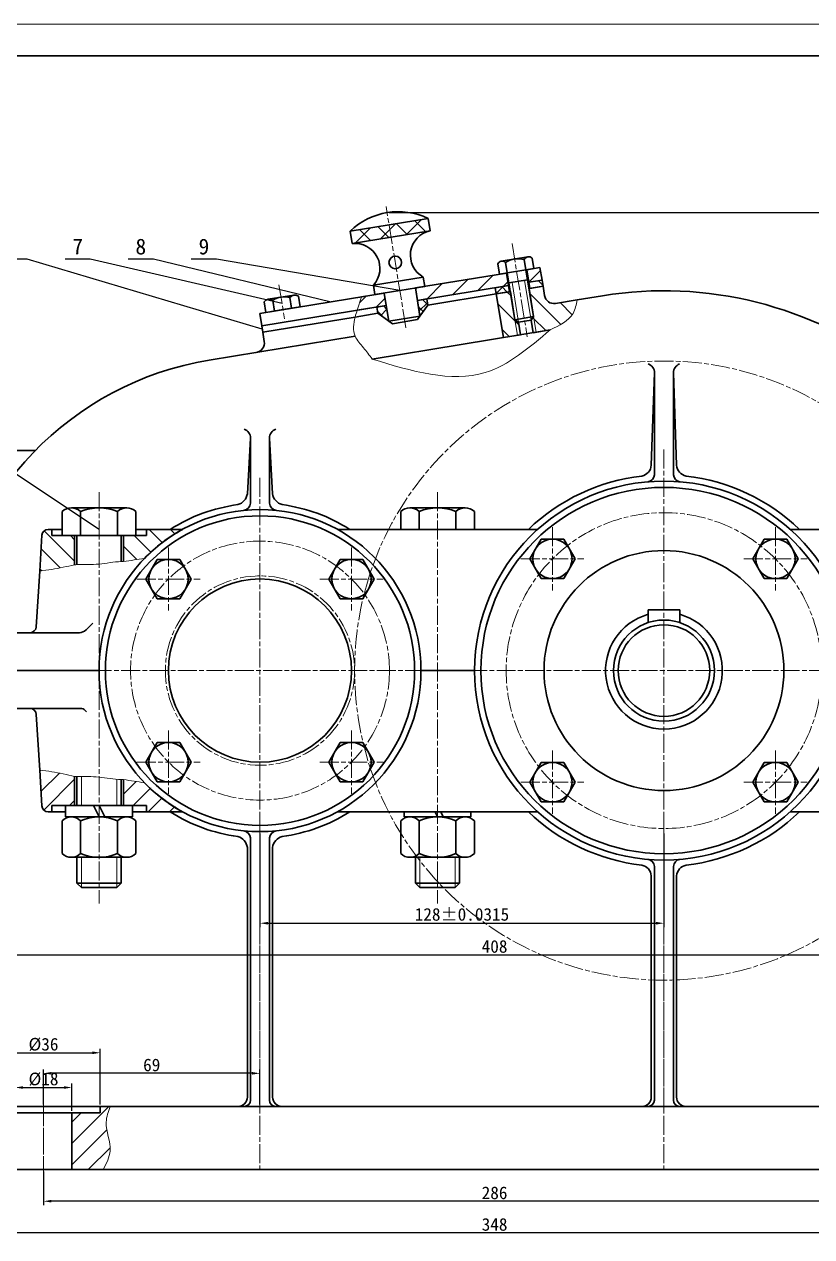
# Model space of a CAD drawing. Header units: millimetres. Extents: x 0 to 1189, y 0 to 841.
# Drawn here: x 215.6 to 465.1, y 457.1 to 841 of the extents above; entities that cross this region are included whole.
import ezdxf
from ezdxf import colors
from ezdxf.entities.mleader import LeaderData, LeaderLine
from ezdxf.enums import TextEntityAlignment as Align
from ezdxf.math import Vec2, Vec3

# ---------------------------------------------------------------- set-up
doc = ezdxf.new("R2010")
doc.units = ezdxf.units.MM
doc.header["$LTSCALE"] = 0.25
doc.linetypes.add('ACAD_ISO08W100', pattern=[36, 24, -3, 6, -3])
for name, color, linetype, lineweight in [('中心线', 7, 'ACAD_ISO08W100', 15), ('剖面线', 5, 'Continuous', 15), ('尺寸', 3, 'Continuous', 15), ('文字', 7, 'Continuous', 15), ('标注', 7, 'Continuous', 15), ('粗实线', 7, 'Continuous', 30), ('细实线', 7, 'Continuous', 15)]:
    doc.layers.add(name, color=color, linetype=linetype, lineweight=lineweight)
doc.styles.add('Songti', font='')
doc.styles.get("Standard").update_dxf_attribs({"font": ''})
doc.styles.get('Songti').set_extended_font_data('SimSun')
doc.styles.get('Standard').set_extended_font_data('SimSun')
doc.dimstyles.new('Songti', dxfattribs={"dimtxt": 2.5, "dimasz": 2.5, "dimexe": 1.25, "dimexo": 0.625, "dimtad": 1, "dimdec": 3, "dimdsep": 46, "dimtxsty": 'Songti', "dimcen": 2.5, "dimadec": 0, "dimazin": 0, "dimtfac": 1, "dimtdec": 3, "dimtmove": 0, "dimatfit": 3, "dimfxl": 1, "dimarcsym": 0})

# ---------------------------------------------------------------- blocks, each defined once
blk = doc.blocks.new('*D1172')
at = {"layer": 'Defpoints', "color": 0, "transparency": 16777216}
for p in [(230.67, 504.33), (212.67, 496.33), (230.67, 496.33)]:
    blk.add_point(p, dxfattribs=at)
at = {"layer": '尺寸', "color": 0, "lineweight": -2, "transparency": 16777216}
for p, q in [((212.67, 496.96), (212.67, 505.58)), ((215.17, 504.33), (228.17, 504.33)), ((230.67, 496.96), (230.67, 505.58))]:
    blk.add_line(p, q, dxfattribs=at)
at = {"layer": '尺寸', "color": 0, "transparency": 16777216}
for points in [[(215.17, 504.75), (215.17, 503.92), (212.67, 504.33)], [(228.17, 504.75), (228.17, 503.92), (230.67, 504.33)]]:
    blk.add_solid(points, dxfattribs=at)
at = {"layer": '尺寸', "color": 0, "transparency": 16777216, "insert": (221.67, 506.96), "char_height": 4, "attachment_point": 5, "style": 'Songti'}
blk.add_mtext('%%c18', dxfattribs=at)
blk = doc.blocks.new('*D1173')
at = {"layer": 'Defpoints', "color": 0, "transparency": 16777216}
for p in [(239.67, 515.33), (203.67, 498.33), (239.67, 498.33)]:
    blk.add_point(p, dxfattribs=at)
at = {"layer": '尺寸', "color": 0, "lineweight": -2, "transparency": 16777216}
for p, q in [((203.67, 498.96), (203.67, 516.58)), ((206.17, 515.33), (237.17, 515.33)), ((239.67, 498.96), (239.67, 516.58))]:
    blk.add_line(p, q, dxfattribs=at)
at = {"layer": '尺寸', "color": 0, "transparency": 16777216}
for points in [[(206.17, 515.75), (206.17, 514.92), (203.67, 515.33)], [(237.17, 515.75), (237.17, 514.92), (239.67, 515.33)]]:
    blk.add_solid(points, dxfattribs=at)
at = {"layer": '尺寸', "color": 0, "transparency": 16777216, "insert": (221.67, 517.96), "char_height": 4, "attachment_point": 5, "style": 'Songti'}
blk.add_mtext('%%c36', dxfattribs=at)
blk = doc.blocks.new('*D1174')
at = {"layer": 'Defpoints', "color": 0, "transparency": 16777216}
for p in [(221.67, 508.83), (221.67, 498.33), (290.27, 498.33)]:
    blk.add_point(p, dxfattribs=at)
at = {"layer": '尺寸', "color": 0, "lineweight": -2, "transparency": 16777216}
for p, q in [((221.67, 498.96), (221.67, 510.08)), ((287.77, 508.83), (224.17, 508.83)), ((290.27, 498.96), (290.27, 510.08))]:
    blk.add_line(p, q, dxfattribs=at)
at = {"layer": '尺寸', "color": 0, "transparency": 16777216}
for points in [[(224.17, 509.25), (224.17, 508.42), (221.67, 508.83)], [(287.77, 509.25), (287.77, 508.42), (290.27, 508.83)]]:
    blk.add_solid(points, dxfattribs=at)
at = {"layer": '尺寸', "color": 0, "transparency": 16777216, "insert": (255.97, 511.46), "char_height": 4, "attachment_point": 5, "style": 'Songti'}
blk.add_mtext('69', dxfattribs=at)
blk = doc.blocks.new('*D1175')
at = {"layer": 'Defpoints', "color": 0, "transparency": 16777216}
for p in [(330.55, 781.36), (330.55, 478.33), (603.54, 478.33)]:
    blk.add_point(p, dxfattribs=at)
at = {"layer": '尺寸', "color": 0, "lineweight": -2, "transparency": 16777216}
for p, q in [((331.17, 781.36), (604.79, 781.36)), ((603.54, 778.86), (603.54, 480.83)), ((331.17, 478.33), (604.79, 478.33))]:
    blk.add_line(p, q, dxfattribs=at)
at = {"layer": '尺寸', "color": 0, "transparency": 16777216}
for points in [[(603.12, 778.86), (603.96, 778.86), (603.54, 781.36)], [(603.12, 480.83), (603.96, 480.83), (603.54, 478.33)]]:
    blk.add_solid(points, dxfattribs=at)
at = {"layer": '尺寸', "color": 0, "transparency": 16777216, "insert": (600.92, 629.85), "char_height": 4, "attachment_point": 5, "rotation": 90, "style": 'Songti'}
blk.add_mtext('303', dxfattribs=at)
blk = doc.blocks.new('*D1176')
at = {"layer": 'Defpoints', "color": 0, "transparency": 16777216}
for p in [(290.27, 585.35), (418.27, 585.35), (418.27, 556.35)]:
    blk.add_point(p, dxfattribs=at)
at = {"layer": '尺寸', "color": 0, "lineweight": -2, "transparency": 16777216}
for p, q in [((290.27, 584.73), (290.27, 555.1)), ((418.27, 584.73), (418.27, 555.1)), ((292.77, 556.35), (415.77, 556.35))]:
    blk.add_line(p, q, dxfattribs=at)
at = {"layer": '尺寸', "color": 0, "transparency": 16777216}
for points in [[(292.77, 556.77), (292.77, 555.94), (290.27, 556.35)], [(415.77, 556.77), (415.77, 555.94), (418.27, 556.35)]]:
    blk.add_solid(points, dxfattribs=at)
at = {"layer": '尺寸', "color": 0, "transparency": 16777216, "insert": (354.27, 559.13), "char_height": 4, "attachment_point": 5, "style": 'Songti'}
blk.add_mtext('128±0.0315', dxfattribs=at)
blk = doc.blocks.new('*D1177')
at = {"layer": 'Defpoints', "color": 0, "transparency": 16777216}
for p in [(221.67, 478.33), (507.54, 478.33), (221.67, 468.33)]:
    blk.add_point(p, dxfattribs=at)
at = {"layer": '尺寸', "color": 0, "lineweight": -2, "transparency": 16777216}
for p, q in [((221.67, 477.71), (221.67, 467.08)), ((507.54, 477.71), (507.54, 467.08)), ((505.04, 468.33), (224.17, 468.33))]:
    blk.add_line(p, q, dxfattribs=at)
at = {"layer": '尺寸', "color": 0, "transparency": 16777216}
for points in [[(224.17, 468.75), (224.17, 467.92), (221.67, 468.33)], [(505.04, 468.75), (505.04, 467.92), (507.54, 468.33)]]:
    blk.add_solid(points, dxfattribs=at)
at = {"layer": '尺寸', "color": 0, "transparency": 16777216, "insert": (364.6, 470.96), "char_height": 4, "attachment_point": 5, "style": 'Songti'}
blk.add_mtext('286', dxfattribs=at)
blk = doc.blocks.new('*D1178')
at = {"layer": 'Defpoints', "color": 0, "transparency": 16777216}
for p in [(160.67, 636.35), (568.54, 636.35), (568.54, 546.35)]:
    blk.add_point(p, dxfattribs=at)
at = {"layer": '尺寸', "color": 0, "lineweight": -2, "transparency": 16777216}
for p, q in [((160.67, 635.73), (160.67, 545.1)), ((568.54, 635.73), (568.54, 545.1)), ((163.17, 546.35), (566.04, 546.35))]:
    blk.add_line(p, q, dxfattribs=at)
at = {"layer": '尺寸', "color": 0, "transparency": 16777216}
for points in [[(163.17, 546.77), (163.17, 545.94), (160.67, 546.35)], [(566.04, 546.77), (566.04, 545.94), (568.54, 546.35)]]:
    blk.add_solid(points, dxfattribs=at)
at = {"layer": '尺寸', "color": 0, "transparency": 16777216, "insert": (364.6, 548.98), "char_height": 4, "attachment_point": 5, "style": 'Songti'}
blk.add_mtext('408', dxfattribs=at)
blk = doc.blocks.new('*D1179')
at = {"layer": 'Defpoints', "color": 0, "transparency": 16777216}
for p in [(190.67, 478.33), (538.54, 478.33), (190.67, 458.33)]:
    blk.add_point(p, dxfattribs=at)
at = {"layer": '尺寸', "color": 0, "lineweight": -2, "transparency": 16777216}
for p, q in [((190.67, 477.71), (190.67, 457.08)), ((538.54, 477.71), (538.54, 457.08)), ((536.04, 458.33), (193.17, 458.33))]:
    blk.add_line(p, q, dxfattribs=at)
at = {"layer": '尺寸', "color": 0, "transparency": 16777216}
for points in [[(193.17, 458.75), (193.17, 457.92), (190.67, 458.33)], [(536.04, 458.75), (536.04, 457.92), (538.54, 458.33)]]:
    blk.add_solid(points, dxfattribs=at)
at = {"layer": '尺寸', "color": 0, "transparency": 16777216, "insert": (364.6, 460.96), "char_height": 4, "attachment_point": 5, "style": 'Songti'}
blk.add_mtext('348', dxfattribs=at)
blk = doc.blocks.new('_None')

msp = doc.modelspace()

# ---------------------------------------------------------------- hatches: boundary and pattern name
at = {"layer": '剖面线'}
h = msp.add_hatch(dxfattribs=at)
h.set_pattern_fill('ANSI37', color=256, scale=1.5, angle=90, style=0)
h.paths.add_polyline_path([(318.84, 775.5), (343.51, 779.54), (344.16, 775.59), (319.49, 771.55)], flags=16)
h = msp.add_hatch(dxfattribs=at)
h.set_pattern_fill('ANSI31', color=256, scale=1.5, style=0)
h.paths.add_polyline_path([(339.52, 757.5), (368.34, 762.21), (368.98, 758.26), (340.16, 753.55)], flags=16)
h = msp.add_hatch(dxfattribs=at)
h.set_pattern_fill('ANSI31', color=256, scale=1.5, style=0)
h.paths.add_polyline_path([(374.85, 763.28), (378.99, 763.96), (379.64, 760.01), (375.49, 759.33)], flags=16)
h = msp.add_hatch(dxfattribs=at)
h.set_pattern_fill('ANSI37', color=256, scale=1.5, angle=90, style=0)
h.paths.add_polyline_path([(364.84, 757.59), (368.98, 758.26), (369.3, 756.29), (365.16, 755.61)], flags=16)
h = msp.add_hatch(dxfattribs=at)
h.set_pattern_fill('ANSI31', color=256, scale=1.5, angle=90, style=0)
h.paths.add_polyline_path([(365.16, 755.61), (369.6, 756.34), (371.05, 747.46), (372.2, 746.63), (372.85, 742.68), (367.42, 741.8)], flags=16)
h = msp.add_hatch(dxfattribs=at)
h.set_pattern_fill('ANSI37', color=256, scale=1.5, angle=90, style=0)
h.paths.add_polyline_path([(375.49, 759.33), (379.64, 760.01), (379.96, 758.03), (375.82, 757.36)], flags=16)
h = msp.add_hatch(dxfattribs=at)
h.set_pattern_fill('ANSI31', color=256, scale=1.5, angle=90, style=0)
edge = h.paths.add_edge_path(flags=16)
edge.add_line((375.52, 757.31), (379.96, 758.03))
edge.add_line((379.96, 758.03), (380.45, 755.07))
edge.add_arc((383.41, 755.56), 3, 189.2912, 279.2912)
edge.add_line((383.89, 752.6), (390.8, 753.73))
edge.add_spline(control_points=[(390.8, 753.73), (390.48, 752.21), (389.54, 747.67), (385.15, 745.6), (382.22, 744.22)], knot_values=[0, 0, 0, 0, 4.472136, 13.416408, 13.416408, 13.416408, 13.416408], degree=3, periodic=0)
edge.add_line((382.22, 744.22), (376.79, 743.33))
edge.add_line((376.79, 743.33), (376.15, 747.28))
edge.add_line((376.15, 747.28), (376.97, 748.43))
edge.add_line((376.97, 748.43), (375.52, 757.31))
h = msp.add_hatch(dxfattribs=at)
h.set_pattern_fill('ANSI31', color=256, scale=1.5, style=0)
h.paths.add_polyline_path([(329.65, 755.88), (330.3, 751.94), (321.1, 750.43), (322.43, 754.7)], flags=16)
h = msp.add_hatch(dxfattribs=at)
h.set_pattern_fill('ANSI37', color=256, scale=0.8, style=0)
h.paths.add_polyline_path([(340.16, 753.55), (343.12, 754.03), (343.45, 752.06), (340.97, 748.62)], flags=16)
h = msp.add_hatch(dxfattribs=at)
h.set_pattern_fill('ANSI37', color=256, scale=0.8, style=0)
h.paths.add_polyline_path([(330.3, 751.94), (327.33, 751.45), (327.66, 749.48), (331.1, 747)], flags=16)
h = msp.add_hatch(dxfattribs=at)
h.set_pattern_fill('ANSI31', color=256, scale=1.5, angle=90, style=0)
edge = h.paths.add_edge_path(flags=16)
edge.add_arc((223.15, 679.07), 2, 90, 176.5023)
edge.add_line((221.16, 679.2), (220.46, 667.88))
edge.add_spline(control_points=[(220.46, 667.88), (221.74, 668.03), (225.46, 668.47), (229.11, 669.32), (231.52, 669.88)], knot_values=[0, 0, 0, 0, 3.839324, 11.24287, 11.24287, 11.24287, 11.24287], degree=3, periodic=0)
edge.add_line((231.52, 669.88), (231.52, 679.07))
edge.add_line((231.52, 679.07), (224.27, 679.07))
edge.add_line((224.27, 679.07), (224.27, 681.07))
edge.add_line((224.27, 681.07), (223.15, 681.07))
h = msp.add_hatch(dxfattribs=at)
h.set_pattern_fill('ANSI31', color=256, scale=1.5, angle=90, style=0)
edge = h.paths.add_edge_path(flags=16)
edge.add_line((247.02, 670.88), (247.02, 679.07))
edge.add_line((247.02, 679.07), (254.27, 679.07))
edge.add_line((254.27, 679.07), (254.27, 681.07))
edge.add_line((254.27, 681.07), (265.76, 681.07))
edge.add_arc((290.27, 636.35), 51, 118.7306, 135.8486)
edge.add_spline(control_points=[(253.68, 671.88), (251.46, 671.54), (249.24, 671.21), (247.02, 670.88)], knot_values=[0, 0, 0, 0, 6.732105, 6.732105, 6.732105, 6.732105], degree=3, periodic=0)
h = msp.add_hatch(dxfattribs=at)
h.set_pattern_fill('ANSI31', color=256, scale=1.5, style=0)
edge = h.paths.add_edge_path(flags=16)
edge.add_arc((223.15, 593.63), 2, 183.4977, 270)
edge.add_line((223.15, 591.63), (224.27, 591.63))
edge.add_line((224.27, 591.63), (224.27, 593.63))
edge.add_line((224.27, 593.63), (231.52, 593.63))
edge.add_line((231.52, 593.63), (231.52, 602.83))
edge.add_spline(control_points=[(231.52, 602.83), (229.11, 603.39), (225.46, 604.24), (221.74, 604.68), (220.46, 604.83)], knot_values=[0, 0, 0, 0, 7.403546, 11.24287, 11.24287, 11.24287, 11.24287], degree=3, periodic=0)
edge.add_line((220.46, 604.83), (221.16, 593.51))
h = msp.add_hatch(dxfattribs=at)
h.set_pattern_fill('ANSI31', color=256, scale=1.5, style=0)
edge = h.paths.add_edge_path(flags=16)
edge.add_line((247.02, 601.83), (247.02, 593.63))
edge.add_line((247.02, 593.63), (254.27, 593.63))
edge.add_line((254.27, 593.63), (254.27, 591.63))
edge.add_line((254.27, 591.63), (265.76, 591.63))
edge.add_arc((290.27, 636.35), 51, 224.1514, 241.2694, ccw=False)
edge.add_spline(control_points=[(253.68, 600.83), (251.46, 601.16), (249.24, 601.5), (247.02, 601.83)], knot_values=[0, 0, 0, 0, 6.732105, 6.732105, 6.732105, 6.732105], degree=3, periodic=0)
h = msp.add_hatch(dxfattribs=at)
h.set_pattern_fill('ANSI31', color=256, scale=1.5, style=0)
edge = h.paths.add_edge_path(flags=16)
edge.add_line((239.67, 498.33), (239.67, 496.33))
edge.add_line((239.67, 496.33), (230.67, 496.33))
edge.add_line((230.67, 496.33), (230.67, 478.33))
edge.add_line((230.67, 478.33), (240.6, 478.33))
edge.add_spline(control_points=[(240.6, 478.33), (241.62, 480.31), (244.09, 485.08), (240.55, 492.11), (242.19, 496.68), (242.78, 498.33)], knot_values=[0, 0, 0, 0, 6.384691, 15.470707, 20.623927, 20.623927, 20.623927, 20.623927], degree=3, periodic=0)
edge.add_line((242.78, 498.33), (239.67, 498.33))

# ---------------------------------------------------------------- linework, layer by layer
at = {"layer": '中心线'}
for p, q in [((336.52, 744.85), (330.22, 783.34)), ((370.14, 771.63), (374.98, 742.02)), ((296.28, 758.53), (298.06, 747.68)), ((418.27, 706.35), (418.27, 566.35)), ((290.27, 697.35), (290.27, 575.35)), ((239.27, 692.87), (239.27, 562.63)), ((346.53, 692.87), (346.53, 562.63)), ((382.92, 681.71), (382.92, 661.71)), ((453.63, 681.71), (453.63, 661.71)), ((261.28, 675.34), (261.28, 655.34)), ((319.26, 675.34), (319.26, 655.34)), ((372.92, 671.71), (392.92, 671.71)), ((443.63, 671.71), (463.63, 671.71)), ((251.28, 665.34), (271.28, 665.34)), ((309.26, 665.34), (329.26, 665.34)), ((351.27, 636.35), (229.27, 636.35)), ((488.27, 636.35), (348.27, 636.35)), ((261.28, 617.36), (261.28, 597.36)), ((319.26, 617.36), (319.26, 597.36)), ((382.92, 611), (382.92, 591)), ((453.63, 611), (453.63, 591)), ((251.28, 607.36), (271.28, 607.36)), ((309.26, 607.36), (329.26, 607.36)), ((372.92, 601), (392.92, 601)), ((443.63, 601), (463.63, 601)), ((290.27, 591.63), (290.27, 496.33)), ((418.27, 591.63), (418.27, 496.33)), ((290.27, 585.35), (290.27, 478.33)), ((418.27, 576.35), (418.27, 478.33)), ((221.67, 474.33), (221.67, 502.33)), ((221.67, 500.33), (221.67, 476.33))]:
    msp.add_line(p, q, dxfattribs=at)
for centre, radius in [((418.27, 636.35), 98.02), ((418.27, 636.35), 50), ((290.27, 636.35), 41), ((290.27, 636.35), 29.98)]:
    msp.add_circle(centre, radius, dxfattribs=at)
at = {"layer": '文字'}
msp.add_line((1189, 841), (0, 841), dxfattribs=at)
at = {"layer": '粗实线'}
for p, q in [((1179, 831), (25, 831)), ((318.84, 775.5), (343.51, 779.54)), ((343.51, 779.54), (344.16, 775.59)), ((344.16, 775.59), (319.49, 771.55)), ((319.49, 771.55), (318.84, 775.5)), ((365.61, 765.11), (366.14, 761.85)), ((375.15, 767.38), (366.74, 766)), ((368.1, 765.52), (368.63, 762.26)), ((374.02, 766.49), (374.55, 763.23)), ((376.51, 766.89), (377.04, 763.64)), ((326.2, 758.36), (341.99, 760.94)), ((339.52, 757.5), (368.34, 762.21)), ((341.99, 760.94), (342.48, 757.98)), ((377.04, 763.64), (366.14, 761.85)), ((368.34, 762.21), (368.98, 758.26)), ((368.63, 762.26), (371.05, 747.46)), ((374.55, 763.23), (376.97, 748.43)), ((374.85, 763.28), (378.99, 763.96)), ((375.49, 759.33), (374.85, 763.28)), ((378.99, 763.96), (379.64, 760.01)), ((326.69, 755.4), (326.2, 758.36)), ((342.48, 757.98), (326.69, 755.4)), ((340.16, 753.55), (339.52, 757.5)), ((340.97, 748.62), (339.52, 757.5)), ((368.98, 758.26), (340.16, 753.55)), ((364.84, 757.59), (368.98, 758.26)), ((365.16, 755.61), (364.84, 757.59)), ((365.16, 755.61), (369.6, 756.34)), ((368.98, 758.26), (369.28, 758.31)), ((368.98, 758.26), (369.3, 756.29)), ((369.15, 759.1), (375.07, 760.07)), ((369.6, 756.34), (371.05, 747.46)), ((375.49, 759.33), (375.2, 759.28)), ((379.64, 760.01), (375.49, 759.33)), ((375.49, 759.33), (379.64, 760.01)), ((375.82, 757.36), (375.49, 759.33)), ((375.52, 757.31), (379.96, 758.03)), ((375.52, 757.31), (376.97, 748.43)), ((379.96, 758.03), (375.82, 757.36)), ((379.64, 760.01), (379.96, 758.03)), ((379.96, 758.03), (380.45, 755.07)), ((290.17, 749.43), (329.65, 755.88)), ((292.12, 749.74), (291.57, 753.13)), ((292.84, 753.91), (301.02, 755.25)), ((294.85, 750.19), (294.3, 753.57)), ((300.3, 751.08), (299.75, 754.47)), ((303.03, 751.53), (302.48, 754.91)), ((322.43, 754.7), (329.65, 755.88)), ((329.65, 755.88), (330.3, 751.94)), ((329.65, 755.88), (330.3, 751.94)), ((329.65, 755.88), (331.1, 747)), ((340.16, 753.55), (343.12, 754.03)), ((340.97, 748.62), (340.16, 753.55)), ((343.12, 754.03), (343.12, 754.03)), ((343.12, 754.03), (343.45, 752.06)), ((343.45, 752.06), (365.16, 755.61)), ((369.3, 756.29), (365.16, 755.61)), ((365.16, 755.61), (367.42, 741.8)), ((390.8, 753.73), (383.89, 752.6)), ((390.8, 753.73), (398.85, 755.05)), ((290.82, 745.48), (290.17, 749.43)), ((330.3, 751.94), (290.82, 745.48)), ((297.58, 750.64), (292.12, 749.74)), ((292.12, 749.74), (292.12, 749.74)), ((297.58, 750.64), (303.03, 751.53)), ((303.03, 751.53), (303.03, 751.53)), ((320.44, 748.3), (327.66, 749.48)), ((327.66, 749.48), (320.44, 748.3)), ((330.3, 751.94), (321.1, 750.43)), ((330.3, 751.94), (327.33, 751.45)), ((327.33, 751.45), (327.33, 751.45)), ((327.33, 751.45), (327.66, 749.48)), ((327.66, 749.48), (331.1, 747)), ((331.1, 747), (330.3, 751.94)), ((343.45, 752.06), (340.97, 748.62)), ((290.82, 745.48), (291.14, 743.5)), ((291.14, 743.5), (320.44, 748.3)), ((331.1, 747), (340.97, 748.62)), ((331.1, 747), (332.25, 746.18)), ((332.25, 746.18), (340.15, 747.47)), ((340.15, 747.47), (340.97, 748.62)), ((371.05, 747.46), (376.97, 748.43)), ((371.05, 747.46), (372.2, 746.63)), ((371.05, 747.46), (372.2, 746.63)), ((372.2, 746.63), (376.15, 747.28)), ((372.2, 746.63), (372.85, 742.68)), ((376.97, 748.43), (376.15, 747.28)), ((376.97, 748.43), (376.15, 747.28)), ((376.15, 747.28), (376.79, 743.33)), ((320.42, 742.21), (274.19, 734.65)), ((291.14, 743.5), (291.63, 740.54)), ((325.81, 734.99), (382.22, 744.22)), ((367.42, 741.8), (372.85, 742.68)), ((376.79, 743.33), (382.22, 744.22)), ((415.27, 730.62), (414.27, 701.35)), ((415.27, 730.62), (415.27, 698.35)), ((421.27, 730.62), (422.27, 701.35)), ((421.27, 730.62), (421.27, 698.35)), ((287.27, 709.96), (286.27, 692.35)), ((287.27, 709.96), (287.27, 689.35)), ((293.27, 709.96), (294.27, 692.35)), ((293.27, 709.96), (293.27, 689.35)), ((180.34, 706.08), (219.14, 706.08)), ((230.51, 687.87), (248.03, 687.87)), ((337.77, 687.87), (355.28, 687.87)), ((227.6, 679.07), (227.6, 686.67)), ((233.43, 679.07), (233.43, 686.67)), ((245.11, 679.07), (245.11, 686.67)), ((250.95, 679.07), (250.95, 686.67)), ((334.85, 681.07), (334.85, 686.67)), ((340.69, 681.07), (340.69, 686.67)), ((352.37, 681.07), (352.37, 686.67)), ((358.2, 681.07), (358.2, 686.67)), ((223.15, 681.07), (224.27, 681.07)), ((227.6, 681.07), (224.27, 681.07)), ((224.27, 681.07), (224.27, 679.07)), ((250.95, 681.07), (254.27, 681.07)), ((254.27, 679.07), (254.27, 681.07)), ((254.27, 681.07), (265.76, 681.07)), ((314.79, 681.07), (378.27, 681.07)), ((346.53, 681.07), (334.85, 681.07)), ((334.85, 681.07), (334.85, 681.07)), ((346.53, 681.07), (358.2, 681.07)), ((358.2, 681.07), (358.2, 681.07)), ((494.4, 681.07), (458.27, 681.07)), ((221.16, 679.2), (220.46, 667.88)), ((224.27, 679.07), (231.52, 679.07)), ((239.27, 679.07), (227.6, 679.07)), ((227.6, 679.07), (227.6, 679.07)), ((231.52, 679.07), (231.52, 669.88)), ((231.52, 679.07), (247.02, 679.07)), ((232.27, 679.07), (232.27, 669.89)), ((239.27, 679.07), (250.95, 679.07)), ((246.27, 679.07), (246.27, 670.87)), ((247.02, 670.88), (247.02, 679.07)), ((247.02, 679.07), (254.27, 679.07)), ((250.95, 679.07), (250.95, 679.07)), ((379.32, 677.94), (375.73, 671.71)), ((386.51, 677.94), (379.32, 677.94)), ((390.11, 671.71), (386.51, 677.94)), ((450.03, 677.94), (446.44, 671.71)), ((457.22, 677.94), (450.03, 677.94)), ((460.82, 671.71), (457.22, 677.94)), ((257.68, 671.57), (254.09, 665.34)), ((264.87, 671.57), (257.68, 671.57)), ((268.47, 665.34), (264.87, 671.57)), ((315.67, 671.57), (312.07, 665.34)), ((322.86, 671.57), (315.67, 671.57)), ((326.45, 665.34), (322.86, 671.57)), ((375.73, 671.71), (379.32, 665.48)), ((386.51, 665.48), (390.11, 671.71)), ((446.44, 671.71), (450.03, 665.48)), ((457.22, 665.48), (460.82, 671.71)), ((219.39, 650.23), (220.46, 667.88)), ((254.09, 665.34), (257.68, 659.12)), ((264.87, 659.12), (268.47, 665.34)), ((312.07, 665.34), (315.67, 659.12)), ((322.86, 659.12), (326.45, 665.34)), ((379.32, 665.48), (386.51, 665.48)), ((450.03, 665.48), (457.22, 665.48)), ((257.68, 659.12), (264.87, 659.12)), ((315.67, 659.12), (322.86, 659.12)), ((413.27, 651.55), (413.27, 655.55)), ((413.27, 655.55), (423.27, 655.55)), ((423.27, 651.55), (423.27, 655.55)), ((235.15, 649.23), (237.27, 651.35)), ((233.03, 648.35), (190.67, 648.35)), ((217.39, 648.35), (217.27, 648.35)), ((160.67, 636.35), (239.27, 636.35)), ((341.27, 636.35), (358.27, 636.35)), ((341.27, 636.35), (358.27, 636.35)), ((233.82, 624.35), (160.67, 624.35)), ((217.39, 624.35), (217.27, 624.35)), ((219.39, 622.48), (220.46, 604.83)), ((234.59, 624.04), (235.35, 623.27)), ((257.68, 613.59), (254.09, 607.36)), ((264.87, 613.59), (257.68, 613.59)), ((268.47, 607.36), (264.87, 613.59)), ((315.67, 613.59), (312.07, 607.36)), ((322.86, 613.59), (315.67, 613.59)), ((326.45, 607.36), (322.86, 613.59)), ((254.09, 607.36), (257.68, 601.14)), ((264.87, 601.14), (268.47, 607.36)), ((312.07, 607.36), (315.67, 601.14)), ((322.86, 601.14), (326.45, 607.36)), ((379.32, 607.22), (375.73, 601)), ((386.51, 607.22), (379.32, 607.22)), ((390.11, 601), (386.51, 607.22)), ((450.03, 607.22), (446.44, 601)), ((457.22, 607.22), (450.03, 607.22)), ((460.82, 601), (457.22, 607.22)), ((221.16, 593.51), (220.46, 604.83)), ((231.52, 593.63), (231.52, 602.83)), ((232.27, 593.63), (232.27, 602.82)), ((246.27, 593.63), (246.27, 601.84)), ((247.02, 601.83), (247.02, 593.63)), ((257.68, 601.14), (264.87, 601.14)), ((315.67, 601.14), (322.86, 601.14)), ((375.73, 601), (379.32, 594.77)), ((386.51, 594.77), (390.11, 601)), ((446.44, 601), (450.03, 594.77)), ((457.22, 594.77), (460.82, 601)), ((223.15, 591.63), (224.27, 591.63)), ((224.27, 591.63), (224.27, 593.63)), ((224.27, 593.63), (231.52, 593.63)), ((228.67, 591.63), (224.27, 591.63)), ((249.87, 593.63), (228.67, 593.63)), ((228.67, 593.63), (228.67, 590.03)), ((231.52, 593.63), (247.02, 593.63)), ((239.27, 590.03), (237.47, 593.63)), ((239.27, 593.63), (241.07, 590.03)), ((247.02, 593.63), (254.27, 593.63)), ((249.87, 590.03), (249.87, 593.63)), ((249.87, 591.63), (254.27, 591.63)), ((254.27, 593.63), (254.27, 591.63)), ((254.27, 591.63), (265.76, 591.63)), ((314.79, 591.63), (378.27, 591.63)), ((357.13, 591.63), (335.93, 591.63)), ((335.93, 591.63), (335.93, 590.03)), ((346.53, 590.03), (345.73, 591.63)), ((347.53, 591.63), (348.33, 590.03)), ((357.13, 590.03), (357.13, 591.63)), ((379.32, 594.77), (386.51, 594.77)), ((450.03, 594.77), (457.22, 594.77)), ((494.4, 591.63), (458.27, 591.63)), ((227.6, 588.82), (227.6, 578.44)), ((228.67, 590.03), (249.87, 590.03)), ((230.51, 590.03), (248.03, 590.03)), ((233.43, 588.82), (233.43, 578.44)), ((245.11, 588.82), (245.11, 578.44)), ((250.95, 588.82), (250.95, 578.44)), ((334.85, 588.82), (334.85, 578.44)), ((335.93, 590.03), (357.13, 590.03)), ((337.77, 590.03), (355.28, 590.03)), ((340.69, 588.82), (340.69, 578.44)), ((352.37, 588.82), (352.37, 578.44)), ((358.2, 588.82), (358.2, 578.44)), ((286.27, 501.33), (286.27, 580.35)), ((287.27, 500.33), (287.27, 583.35)), ((293.27, 500.33), (293.27, 583.35)), ((294.27, 501.33), (294.27, 580.35)), ((230.51, 577.23), (248.03, 577.23)), ((232.27, 569.03), (232.27, 577.23)), ((246.27, 577.23), (246.27, 569.03)), ((337.77, 577.23), (355.28, 577.23)), ((339.53, 569.03), (339.53, 577.23)), ((353.53, 577.23), (353.53, 569.03)), ((415.27, 500.33), (415.27, 574.35)), ((421.27, 500.33), (421.27, 574.35)), ((233.67, 567.63), (232.27, 569.03)), ((232.27, 569.03), (246.27, 569.03)), ((246.27, 569.03), (244.87, 567.63)), ((340.93, 567.63), (339.53, 569.03)), ((339.53, 569.03), (353.53, 569.03)), ((353.53, 569.03), (352.13, 567.63)), ((414.27, 501.33), (414.27, 571.35)), ((422.27, 501.33), (422.27, 571.35)), ((244.87, 567.63), (233.67, 567.63)), ((352.13, 567.63), (340.93, 567.63)), ((193.67, 498.33), (418.27, 498.33)), ((212.67, 496.33), (230.67, 496.33)), ((239.67, 496.33), (230.67, 496.33)), ((230.67, 496.33), (230.67, 478.33)), ((239.67, 498.33), (239.67, 496.33)), ((418.27, 498.33), (485.04, 498.33)), ((418.27, 478.33), (190.67, 478.33)), ((418.27, 478.33), (478.04, 478.33))]:
    msp.add_line(p, q, dxfattribs=at)
for centre, radius in [((333.13, 765.57), 2), ((418.27, 636.35), 60), ((418.27, 636.35), 58), ((290.27, 636.35), 51), ((290.27, 636.35), 49), ((382.92, 671.71), 6.23), ((453.63, 671.71), 6.23), ((418.27, 636.35), 38), ((261.28, 665.34), 6.23), ((319.26, 665.34), 6.23), ((290.27, 636.35), 29), ((418.27, 636.35), 16), ((418.27, 636.35), 14.5), ((261.28, 607.36), 6.23), ((319.26, 607.36), 6.23), ((382.92, 601), 6.23), ((453.63, 601), 6.23)]:
    msp.add_circle(centre, radius, dxfattribs=at)
for centre, radius, start, end in [((334.1, 759.65), 22, 64.6676, 133.9147), ((345.84, 767.86), 7.91, 102.2465, 240.9441), ((320.36, 763.69), 7.91, 317.6382, 96.3359), ((366.98, 764.54), 1.49, 41.2783, 157.304), ((372.04, 760), 6.78, 73.0231, 125.5592), ((375.39, 765.91), 1.49, 41.2783, 157.304), ((418.27, 636.35), 120.27, 5.7262, 99.2912), ((293.16, 751.99), 1.95, 54.2912, 144.2912), ((298.05, 747.72), 6.96, 75.8893, 122.693), ((301.33, 753.33), 1.95, 54.2912, 144.2912), ((383.41, 755.56), 3, 189.2912, 279.2912), ((288.67, 740.06), 3, 279.2912, 9.2912), ((290.27, 636.35), 99.6, 99.2912, 173.0804), ((412.27, 730.62), 3, 0, 70), ((424.27, 730.62), 3, 110, 180), ((284.27, 709.96), 3, 0, 70), ((296.27, 709.96), 3, 110, 180), ((410.44, 701.72), 3.85, 282.5058, 354.5871), ((426.1, 701.72), 3.85, 185.4129, 257.4942), ((418.27, 636.35), 62, 96.4827, 133.8371), ((412.89, 698.5), 2.38, 279.1231, 356.5545), ((423.65, 698.5), 2.38, 183.4455, 260.8769), ((418.27, 636.35), 62, 46.1629, 83.5173), ((282.2, 692.85), 4.1, 285.1631, 353.0533), ((298.34, 692.85), 4.1, 186.9467, 254.8369), ((230.51, 683.75), 4.13, 45, 135), ((239.27, 673.18), 14.7, 66.5982, 113.4018), ((248.03, 683.75), 4.13, 45, 135), ((290.27, 636.35), 53, 97.5895, 122.4565), ((284.78, 689.56), 2.5, 281.3886, 355.2353), ((295.77, 689.56), 2.5, 184.7647, 258.6114), ((290.27, 636.35), 53, 57.5435, 82.4105), ((337.77, 683.75), 4.13, 45, 135), ((346.53, 673.18), 14.7, 66.5982, 113.4018), ((355.28, 683.75), 4.13, 45, 135), ((223.15, 679.07), 2, 90, 176.5023), ((290.27, 636.35), 51, 118.7306, 135.8486), ((418.27, 636.35), 18.5, 105.6804, 74.3196), ((217.39, 650.35), 2, 270, 356.5023), ((233.03, 651.35), 3, 270, 315), ((217.39, 622.35), 2, 3.4977, 90), ((233.82, 623.27), 1.08, 45, 90), ((290.27, 636.35), 51, 224.1514, 241.2694), ((223.15, 593.63), 2, 183.4977, 270), ((290.27, 636.35), 53, 237.5435, 262.4105), ((290.27, 636.35), 53, 277.5895, 302.4565), ((418.27, 636.35), 62, 226.1629, 263.5173), ((418.27, 636.35), 62, 276.4827, 313.8371), ((230.51, 585.9), 4.13, 45, 135), ((239.27, 575.33), 14.7, 66.5982, 113.4018), ((248.03, 585.9), 4.13, 45, 135), ((337.77, 585.9), 4.13, 45, 135), ((346.53, 575.33), 14.7, 66.5982, 113.4018), ((355.28, 585.9), 4.13, 45, 135), ((282.2, 579.86), 4.1, 6.9467, 74.8369), ((284.78, 583.15), 2.5, 4.7647, 78.6114), ((295.77, 583.15), 2.5, 101.3886, 175.2353), ((298.34, 579.86), 4.1, 105.1631, 173.0533), ((230.51, 581.36), 4.13, 225, 315), ((239.27, 591.93), 14.7, 246.5982, 293.4018), ((248.03, 581.36), 4.13, 225, 315), ((337.77, 581.36), 4.13, 225, 315), ((346.53, 591.93), 14.7, 246.5982, 293.4018), ((355.28, 581.36), 4.13, 225, 315), ((412.89, 574.21), 2.38, 3.4455, 80.8769), ((423.65, 574.21), 2.38, 99.1231, 176.5545), ((410.44, 570.99), 3.85, 5.4129, 77.4942), ((426.1, 570.99), 3.85, 102.5058, 174.5871), ((283.27, 501.33), 3, 270, 0), ((285.27, 500.33), 2, 270, 0), ((295.27, 500.33), 2, 180, 270), ((297.27, 501.33), 3, 180, 270), ((411.27, 501.33), 3, 270, 0), ((413.27, 500.33), 2, 270, 0), ((423.27, 500.33), 2, 180, 270), ((425.27, 501.33), 3, 180, 270)]:
    msp.add_arc(centre, radius, start, end, dxfattribs=at)
at = {"layer": '细实线'}
for p, q in [((372.2, 746.63), (370.13, 759.26)), ((376.15, 747.28), (374.08, 759.91)), ((321.1, 750.43), (322.43, 754.7)), ((371.05, 747.46), (371.86, 742.52)), ((376.97, 748.43), (377.78, 743.49)), ((233.67, 602.82), (233.67, 593.63)), ((244.87, 601.85), (244.87, 593.63)), ((233.67, 567.63), (233.67, 577.23)), ((244.87, 567.63), (244.87, 577.23)), ((340.93, 567.63), (340.93, 577.23)), ((352.13, 567.63), (352.13, 577.23)), ((242.78, 498.33), (239.67, 498.33)), ((240.6, 478.33), (230.67, 478.33))]:
    msp.add_line(p, q, dxfattribs=at)
for points, knots in [([(382.22, 744.22), (385.15, 745.6), (389.54, 747.67), (390.48, 752.21), (390.8, 753.73)], [0, 0, 0, 0, 8.944272, 13.416408, 13.416408, 13.416408, 13.416408]), ([(321.1, 750.43), (320.86, 749.73), (319.99, 747.13), (319.49, 742.39), (323.16, 738.61), (324.92, 736.2), (325.81, 734.99)], [0, 0, 0, 0, 2.236068, 8.318831, 12.790966, 17.336488, 17.336488, 17.336488, 17.336488]), ([(325.81, 734.99), (338.31, 731.18), (359.34, 724.78), (375.62, 738.61), (382.22, 744.22)], [0, 0, 0, 0, 36.072899, 60.695044, 60.695044, 60.695044, 60.695044]), ([(220.46, 667.88), (221.74, 668.03), (225.46, 668.47), (229.11, 669.32), (231.52, 669.88)], [0, 0, 0, 0, 3.839324, 11.24287, 11.24287, 11.24287, 11.24287]), ([(231.52, 669.88), (231.77, 669.88), (234.35, 669.92), (239.3, 669.8), (244.17, 670.86), (246.77, 670.88), (247.02, 670.88)], [0, 0, 0, 0, 0.750067, 7.752645, 14.797082, 15.547149, 15.547149, 15.547149, 15.547149]), ([(220.46, 604.83), (221.74, 604.68), (225.46, 604.24), (229.11, 603.39), (231.52, 602.83)], [0, 0, 0, 0, 3.839324, 11.24287, 11.24287, 11.24287, 11.24287]), ([(231.52, 602.83), (231.77, 602.83), (234.35, 602.79), (239.3, 602.91), (244.17, 601.85), (246.77, 601.83), (247.02, 601.83)], [0, 0, 0, 0, 0.750067, 7.752645, 14.797082, 15.547149, 15.547149, 15.547149, 15.547149]), ([(242.78, 498.33), (242.19, 496.68), (240.55, 492.11), (244.09, 485.08), (241.62, 480.31), (240.6, 478.33)], [0, 0, 0, 0, 5.153221, 14.239236, 20.623927, 20.623927, 20.623927, 20.623927])]:
    msp.add_open_spline(points, degree=3, knots=knots, dxfattribs=at)
for points in [[(247.02, 670.88), (249.24, 671.21), (251.46, 671.54), (253.68, 671.88)], [(247.02, 601.83), (249.24, 601.5), (251.46, 601.16), (253.68, 600.83)]]:
    msp.add_open_spline(points, degree=3, dxfattribs=at)

# ---------------------------------------------------------------- texts
at = {"layer": '文字', "style": 'Songti'}
for s, p in [('7', (232.51, 770.62)), ('8', (252.51, 770.62)), ('9', (272.51, 770.62))]:
    msp.add_text(s, height=5, dxfattribs=at).set_placement(p, align=Align.MIDDLE_CENTER)

# ---------------------------------------------------------------- dimensions: what is measured, and where the dimension line sits
at = {"layer": '尺寸'}
dim = msp.add_linear_dim(base=(603.54, 478.33), p1=(330.55, 781.36), p2=(330.55, 478.33), angle=90, dimstyle='Songti', override={"dimtxt": 4, "dimasz": 2.5, "dimdec": 0, "dimdsep": 46, "dimpost": '<>'}, dxfattribs=at)
dim.commit()
dim.dimension.update_dxf_attribs({"geometry": '*D1175', "text_midpoint": (600.92, 629.85)})
for base, p1, p2, override, picture, middle in [((568.54, 546.35), (160.67, 636.35), (568.54, 636.35), {"dimtxt": 4, "dimasz": 2.5, "dimdec": 0, "dimdsep": 46, "dimpost": '<>'}, '*D1178', (364.6, 548.98)), ((239.67, 515.33), (203.67, 498.33), (239.67, 498.33), {"dimtxt": 4, "dimasz": 2.5, "dimdec": 0, "dimdsep": 46, "dimpost": '%%c<>'}, '*D1173', (221.67, 517.96)), ((221.67, 508.83), (290.27, 498.33), (221.67, 498.33), {"dimtxt": 4, "dimasz": 2.5, "dimdec": 0, "dimdsep": 46, "dimpost": '<>'}, '*D1174', (255.97, 511.46)), ((230.67, 504.33), (212.67, 496.33), (230.67, 496.33), {"dimtxt": 4, "dimasz": 2.5, "dimdec": 0, "dimdsep": 46, "dimpost": '%%c<>'}, '*D1172', (221.67, 506.96)), ((190.67, 458.33), (538.54, 478.33), (190.67, 478.33), {"dimtxt": 4, "dimasz": 2.5, "dimdec": 0, "dimdsep": 46, "dimpost": '<>'}, '*D1179', (364.6, 460.96)), ((221.67, 468.33), (507.54, 478.33), (221.67, 478.33), {"dimtxt": 4, "dimasz": 2.5, "dimdec": 0, "dimdsep": 46, "dimpost": '<>'}, '*D1177', (364.6, 470.96))]:
    dim = msp.add_linear_dim(base=base, p1=p1, p2=p2, dimstyle='Songti', override=override, dxfattribs=at)
    dim.commit()
    dim.dimension.update_dxf_attribs({"geometry": picture, "text_midpoint": middle})
dim = msp.add_linear_dim(base=(418.27, 556.35), p1=(290.27, 585.35), p2=(418.27, 585.35), text='128±0.0315', dimstyle='Songti', override={"dimtxt": 4, "dimasz": 2.5, "dimdec": 0, "dimdsep": 46, "dimpost": '<>'}, dxfattribs=at)
dim.commit()
dim.dimension.update_dxf_attribs({"geometry": '*D1176', "text_midpoint": (354.27, 559.13)})

# ---------------------------------------------------------------- leaders
at = {"layer": '标注'}
ml = msp.add_multileader_mtext('Standard', dxfattribs=at)
ml.set_content('', color=256)
ml.set_leader_properties()
ml.set_arrow_properties(name='NONE')
ml.build(insert=Vec2(0, 0))
ml.multileader.update_dxf_attribs({"text_left_attachment_type": 5, "text_right_attachment_type": 5, "dogleg_length": 6})
ctx = ml.context
ctx.base_point = Vec3(206.51, 766.62)
ctx.left_attachment, ctx.right_attachment = 5, 5
notes = []
notes.append((ctx, [(1, (1, 1, 0), (216.51, 766.62), (-1, 0), 6, [(0, [(290.98, 744.49)], 0, [])])]))
ctx.mtext.insert, ctx.mtext.flow_direction = Vec3(208.51, 770.62), 5
ml = msp.add_multileader_mtext('Standard', dxfattribs=at)
ml.set_content('', color=256)
ml.set_leader_properties()
ml.set_arrow_properties(name='NONE')
ml.build(insert=Vec2(0, 0))
ml.multileader.update_dxf_attribs({"text_left_attachment_type": 5, "text_right_attachment_type": 5, "dogleg_length": 6})
ctx = ml.context
ctx.base_point = Vec3(226.51, 766.62)
ctx.left_attachment, ctx.right_attachment = 5, 5
notes.append((ctx, [(1, (1, 1, 0), (236.51, 766.62), (-1, 0), 6, [(0, [(297.25, 752.61)], 0, [])])]))
ctx.mtext.insert, ctx.mtext.flow_direction = Vec3(228.51, 770.62), 5
ml = msp.add_multileader_mtext('Standard', dxfattribs=at)
ml.set_content('', color=256)
ml.set_leader_properties()
ml.set_arrow_properties(name='NONE')
ml.build(insert=Vec2(0, 0))
ml.multileader.update_dxf_attribs({"text_left_attachment_type": 5, "text_right_attachment_type": 5, "dogleg_length": 6})
ctx = ml.context
ctx.base_point = Vec3(246.51, 766.62)
ctx.left_attachment, ctx.right_attachment = 5, 5
notes.append((ctx, [(1, (1, 1, 0), (256.51, 766.62), (-1, 0), 6, [(0, [(312.38, 753.06)], 0, [])])]))
ctx.mtext.insert, ctx.mtext.flow_direction = Vec3(248.51, 770.62), 5
ml = msp.add_multileader_mtext('Standard', dxfattribs=at)
ml.set_content('', color=256)
ml.set_leader_properties()
ml.set_arrow_properties(name='NONE')
ml.build(insert=Vec2(0, 0))
ml.multileader.update_dxf_attribs({"text_left_attachment_type": 5, "text_right_attachment_type": 5, "dogleg_length": 6})
ctx = ml.context
ctx.base_point = Vec3(266.51, 766.62)
ctx.left_attachment, ctx.right_attachment = 5, 5
notes.append((ctx, [(1, (1, 1, 0), (276.51, 766.62), (-1, 0), 6, [(0, [(334.58, 756.69)], 0, [])])]))
ctx.mtext.insert, ctx.mtext.flow_direction = Vec3(268.51, 770.62), 5
ml = msp.add_multileader_mtext('Standard', dxfattribs=at)
ml.set_content('', color=256)
ml.set_leader_properties()
ml.set_arrow_properties(name='NONE')
ml.build(insert=Vec2(0, 0))
ml.multileader.update_dxf_attribs({"text_left_attachment_type": 5, "text_right_attachment_type": 5, "dogleg_length": 6})
ctx = ml.context
ctx.base_point = Vec3(146.66, 735.96)
ctx.left_attachment, ctx.right_attachment = 5, 5
notes.append((ctx, [(1, (1, 1, 0), (156.66, 735.96), (-1, 0), 6, [(0, [(239.27, 681.07)], 0, [])])]))
ctx.mtext.insert, ctx.mtext.flow_direction = Vec3(148.66, 739.96), 5
for ctx, leaders in notes:
    for number, flags, end, landing, length, lines in leaders:
        leader = LeaderData()
        leader.index, (leader.has_last_leader_line, leader.has_dogleg_vector, leader.attachment_direction) = number, flags
        leader.last_leader_point, leader.dogleg_vector, leader.dogleg_length = Vec3(end), Vec3(landing), length
        for number, points, colour, breaks in lines:
            line = LeaderLine()
            line.index, line.vertices, line.color, line.breaks = number, Vec3.list(points), colors.encode_raw_color(colour), breaks
            leader.lines.append(line)
        ctx.leaders.append(leader)

doc.saveas('drawing.dxf')
